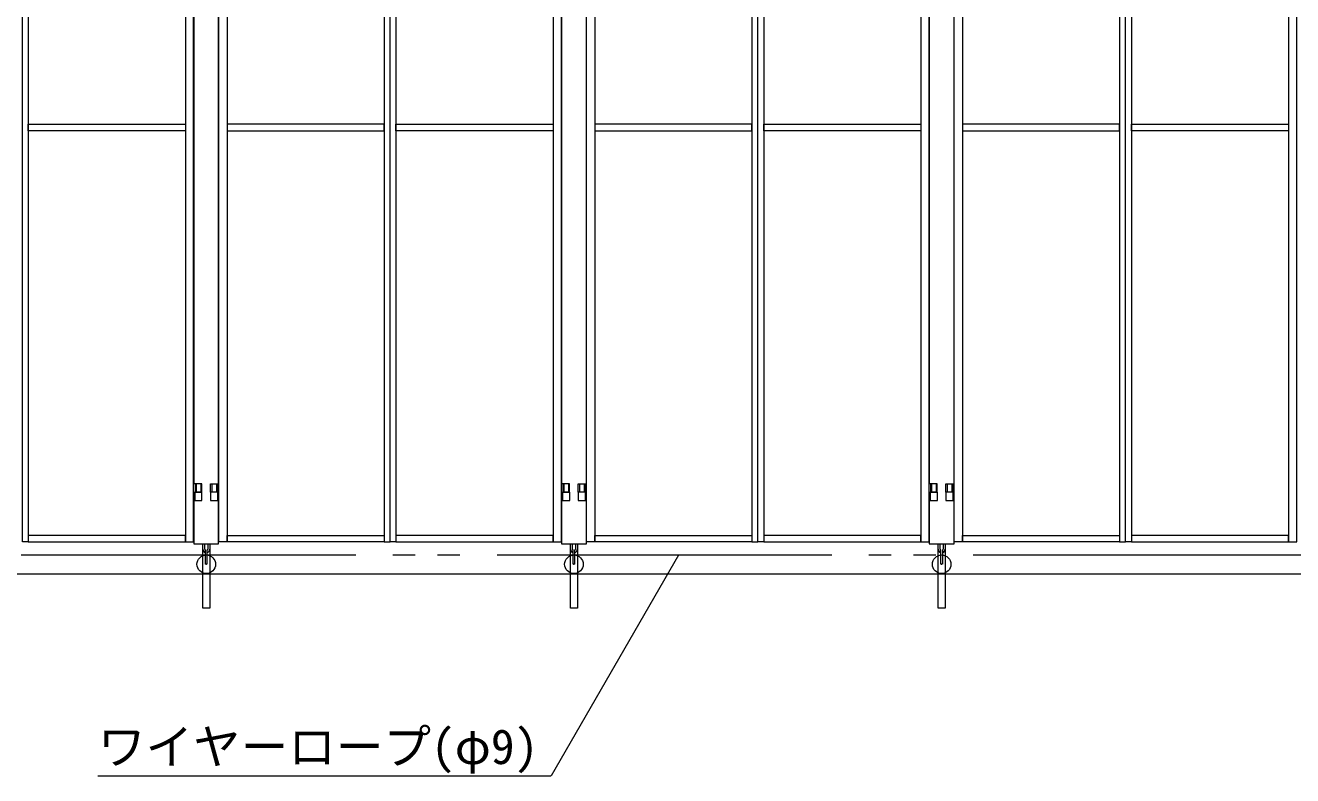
# Model space of a CAD drawing. Units: millimetres, scale not verified. Extents: x -12090 to 12090, y -18325 to 18325.
# Drawn here: x -8518 to -5451, y 5166 to 6983 of the extents above; entities that cross this region are included whole.
import ezdxf
from ezdxf.enums import TextEntityAlignment as Align

# ---------------------------------------------------------------- set-up
doc = ezdxf.new("R2010")
doc.units = ezdxf.units.MM
doc.header["$LTSCALE"] = 90
doc.header["$PDMODE"] = 32
doc.header["$PDSIZE"] = 45
doc.linetypes.add('DASHED1', pattern=[1.8, 1.2, -0.6])
doc.linetypes.add('DOUBLE_CHAIN2', pattern=[12.8, 9, -1, 0.6, -0.6, 0.6, -1])
for name, color, linetype, lineweight in [('0-5_ﾍﾞｰｽﾗｲﾝ', 134, 'Continuous', 18), ('0-8_ﾜｲﾔｰﾛｰﾌﾟ', 134, 'DOUBLE_CHAIN2', 18), ('1-0_中央走行棒', 134, 'Continuous', 18), ('1-9_標準ﾊﾟﾈﾙ', 134, 'Continuous', 18), ('1-B_文字', 134, 'Continuous', 18), ('1-C_落とし棒', 134, 'Continuous', 18)]:
    doc.layers.add(name, color=color, linetype=linetype, lineweight=lineweight)
doc.styles.add('ＭＳ ゴシック', font='')
doc.styles.get('ＭＳ ゴシック').set_extended_font_data('MS Gothic')

msp = doc.modelspace()

# ---------------------------------------------------------------- linework, layer by layer
at = {"layer": '0-5_ﾍﾞｰｽﾗｲﾝ'}
msp.add_line((-11410.19, 5655), (3249.81, 5655), dxfattribs=at)
at = {"layer": '0-8_ﾜｲﾔｰﾛｰﾌﾟ'}
msp.add_line((2649.81, 5700), (-9850.19, 5700), dxfattribs=at)
at = {"layer": '1-0_中央走行棒'}
for p, q in [((-8110.2, 7224.06), (-8110.2, 5872.56)), ((-8050.19, 5872.56), (-8050.19, 7224.06)), ((-7220.2, 7224.06), (-7220.2, 5872.56)), ((-7160.19, 5872.56), (-7160.19, 7224.06)), ((-6330.19, 7224.06), (-6330.19, 5872.56)), ((-6270.19, 5872.56), (-6270.19, 7224.06)), ((-8088.74, 5714.46), (-8088.74, 5727.56)), ((-8083.75, 5714.46), (-8083.75, 5727.56)), ((-8082.69, 5713.06), (-8082.69, 5678.06)), ((-8077.69, 5678.06), (-8077.69, 5713.06)), ((-8076.74, 5727.56), (-8076.74, 5714.46)), ((-8071.74, 5727.56), (-8071.74, 5714.46)), ((-7198.74, 5714.46), (-7198.74, 5727.56)), ((-7193.74, 5714.46), (-7193.74, 5727.56)), ((-7192.69, 5713.06), (-7192.69, 5678.06)), ((-7187.7, 5678.06), (-7187.7, 5713.06)), ((-7186.74, 5727.56), (-7186.74, 5714.46)), ((-7181.75, 5727.56), (-7181.75, 5714.46)), ((-6308.75, 5714.46), (-6308.75, 5727.56)), ((-6303.74, 5714.46), (-6303.74, 5727.56)), ((-6302.69, 5713.06), (-6302.69, 5678.06)), ((-6297.7, 5678.06), (-6297.7, 5713.06)), ((-6296.74, 5727.56), (-6296.74, 5714.46)), ((-6291.75, 5727.56), (-6291.75, 5714.46))]:
    msp.add_line(p, q, dxfattribs=at)
for points in [[(-8110.2, 5852.56), (-8110.2, 5727.56), (-8050.19, 5727.56), (-8050.19, 5852.56)], [(-7220.2, 5852.56), (-7220.2, 5727.56), (-7160.19, 5727.56), (-7160.19, 5852.56)], [(-6330.19, 5852.56), (-6330.19, 5727.56), (-6270.19, 5727.56), (-6270.19, 5852.56)]]:
    msp.add_lwpolyline(points, dxfattribs=at)
for points in [[(-8107.84, 5832.56), (-8090.54, 5832.56), (-8090.54, 5852.56), (-8107.84, 5852.56)], [(-8069.84, 5832.56), (-8052.54, 5832.56), (-8052.54, 5852.56), (-8069.84, 5852.56)], [(-7217.85, 5832.56), (-7200.54, 5832.56), (-7200.54, 5852.56), (-7217.85, 5852.56)], [(-7179.84, 5832.56), (-7162.54, 5832.56), (-7162.54, 5852.56), (-7179.84, 5852.56)], [(-6327.85, 5832.56), (-6310.54, 5832.56), (-6310.54, 5852.56), (-6327.85, 5852.56)], [(-6289.84, 5832.56), (-6272.54, 5832.56), (-6272.54, 5852.56), (-6289.84, 5852.56)]]:
    msp.add_lwpolyline(points, close=True, dxfattribs=at)
for centre, radius, start, end in [((-8080.24, 5714.46), 8.5, 180, 253.25351), ((-8080.24, 5714.46), 3.5, 180, 225.59204), ((-8080.24, 5714.46), 8.5, 287.46347, 360), ((-8080.24, 5714.46), 3.5, 316.78662, 360), ((-7190.24, 5714.46), 8.5, 180, 253.25351), ((-7190.24, 5714.46), 3.5, 180, 225.59204), ((-7190.24, 5714.46), 8.5, 287.46347, 360), ((-7190.24, 5714.46), 3.5, 316.78662, 360), ((-6300.24, 5714.46), 8.5, 180, 253.25351), ((-6300.24, 5714.46), 3.5, 180, 225.59204), ((-6300.24, 5714.46), 8.5, 287.46347, 360), ((-6300.24, 5714.46), 3.5, 316.78662, 360)]:
    msp.add_arc(centre, radius, start, end, dxfattribs=at)
for p in [(-8080.19, 5678.06), (-7190.19, 5678.06), (-6300.19, 5678.06)]:
    msp.add_point(p, dxfattribs=at)
at = {"layer": '1-9_標準ﾊﾟﾈﾙ'}
for p, q in [((-8106.9, 5872.56), (-8106.9, 5852.56)), ((-8053.49, 5872.56), (-8053.49, 5852.56)), ((-7216.9, 5872.56), (-7216.9, 5852.56)), ((-7163.49, 5872.56), (-7163.49, 5852.56)), ((-6326.9, 5872.56), (-6326.9, 5852.56)), ((-6273.49, 5872.56), (-6273.49, 5852.56))]:
    msp.add_line(p, q, dxfattribs=at)
at = {"layer": '1-9_標準ﾊﾟﾈﾙ', "linetype": 'DASHED1'}
for p, q in [((-8104.69, 5872.56), (-8104.69, 5852.56)), ((-8093.69, 5872.56), (-8093.69, 5852.56)), ((-8066.69, 5872.56), (-8066.69, 5852.56)), ((-8055.69, 5872.56), (-8055.69, 5852.56)), ((-7214.7, 5872.56), (-7214.7, 5852.56)), ((-7203.69, 5872.56), (-7203.69, 5852.56)), ((-7176.69, 5872.56), (-7176.69, 5852.56)), ((-7165.69, 5872.56), (-7165.69, 5852.56)), ((-6324.7, 5872.56), (-6324.7, 5852.56)), ((-6313.69, 5872.56), (-6313.69, 5852.56)), ((-6286.69, 5872.56), (-6286.69, 5852.56)), ((-6275.69, 5872.56), (-6275.69, 5852.56))]:
    msp.add_line(p, q, dxfattribs=at)
at = {"layer": '1-9_標準ﾊﾟﾈﾙ'}
for points in [[(-8525.2, 8735.56), (-8510.94, 8735.56), (-8510.94, 5732.56), (-8525.2, 5732.56)], [(-8110.69, 8735.56), (-8130.45, 8735.56), (-8130.45, 5732.56), (-8110.69, 5732.56)], [(-8049.69, 8735.56), (-8029.94, 8735.56), (-8029.94, 5732.56), (-8049.69, 5732.56)], [(-7635.19, 8735.56), (-7649.44, 8735.56), (-7649.44, 5732.56), (-7635.19, 5732.56)], [(-7635.19, 8735.56), (-7620.94, 8735.56), (-7620.94, 5732.56), (-7635.19, 5732.56)], [(-7220.69, 8735.56), (-7240.45, 8735.56), (-7240.45, 5732.56), (-7220.69, 5732.56)], [(-7159.69, 8735.56), (-7139.94, 8735.56), (-7139.94, 5732.56), (-7159.69, 5732.56)], [(-6745.19, 8735.56), (-6759.44, 8735.56), (-6759.44, 5732.56), (-6745.19, 5732.56)], [(-6745.19, 8735.56), (-6730.95, 8735.56), (-6730.95, 5732.56), (-6745.19, 5732.56)], [(-6330.69, 8735.56), (-6350.45, 8735.56), (-6350.45, 5732.56), (-6330.69, 5732.56)], [(-6269.7, 8735.56), (-6249.94, 8735.56), (-6249.94, 5732.56), (-6269.7, 5732.56)], [(-5855.19, 8735.56), (-5869.44, 8735.56), (-5869.44, 5732.56), (-5855.19, 5732.56)], [(-5855.19, 8735.56), (-5840.95, 8735.56), (-5840.95, 5732.56), (-5855.19, 5732.56)], [(-5440.69, 8735.56), (-5460.44, 8735.56), (-5460.44, 5732.56), (-5440.69, 5732.56)], [(-8510.94, 6744.06), (-8130.45, 6744.06), (-8130.45, 6728.06), (-8510.94, 6728.06)], [(-7649.44, 6744.06), (-8029.94, 6744.06), (-8029.94, 6728.06), (-7649.44, 6728.06)], [(-7620.94, 6744.06), (-7240.45, 6744.06), (-7240.45, 6728.06), (-7620.94, 6728.06)], [(-6759.44, 6744.06), (-7139.94, 6744.06), (-7139.94, 6728.06), (-6759.44, 6728.06)], [(-6730.95, 6744.06), (-6350.45, 6744.06), (-6350.45, 6728.06), (-6730.95, 6728.06)], [(-5869.44, 6744.06), (-6249.94, 6744.06), (-6249.94, 6728.06), (-5869.44, 6728.06)], [(-5840.95, 6744.06), (-5460.44, 6744.06), (-5460.44, 6728.06), (-5840.95, 6728.06)], [(-8510.94, 5732.56), (-8130.45, 5732.56), (-8130.45, 5748.06), (-8510.94, 5748.06)], [(-7649.44, 5732.56), (-8029.94, 5732.56), (-8029.94, 5748.06), (-7649.44, 5748.06)], [(-7620.94, 5732.56), (-7240.45, 5732.56), (-7240.45, 5748.06), (-7620.94, 5748.06)], [(-6759.44, 5732.56), (-7139.94, 5732.56), (-7139.94, 5748.06), (-6759.44, 5748.06)], [(-6730.95, 5732.56), (-6350.45, 5732.56), (-6350.45, 5748.06), (-6730.95, 5748.06)], [(-5869.44, 5732.56), (-6249.94, 5732.56), (-6249.94, 5748.06), (-5869.44, 5748.06)], [(-5840.95, 5732.56), (-5460.44, 5732.56), (-5460.44, 5748.06), (-5840.95, 5748.06)]]:
    msp.add_lwpolyline(points, close=True, dxfattribs=at)
for points in [[(-8110.69, 5852.56), (-8090.69, 5852.56), (-8090.69, 5872.56), (-8110.69, 5872.56)], [(-8049.69, 5852.56), (-8069.7, 5852.56), (-8069.7, 5872.56), (-8049.69, 5872.56)], [(-7220.69, 5852.56), (-7200.69, 5852.56), (-7200.69, 5872.56), (-7220.69, 5872.56)], [(-7159.69, 5852.56), (-7179.7, 5852.56), (-7179.7, 5872.56), (-7159.69, 5872.56)], [(-6330.69, 5852.56), (-6310.69, 5852.56), (-6310.69, 5872.56), (-6330.69, 5872.56)], [(-6269.7, 5852.56), (-6289.69, 5852.56), (-6289.69, 5872.56), (-6269.7, 5872.56)]]:
    msp.add_lwpolyline(points, dxfattribs=at)
at = {"layer": '1-B_文字'}
msp.add_line((-8342.55, 5166), (-7246.41, 5166), dxfattribs=at)
msp.add_lwpolyline([(-6937.27, 5700), (-7245.58, 5166), (-7246.01, 5166)], dxfattribs=at)
at = {"layer": '1-C_落とし棒'}
for points in [[(-8071.7, 5727.56), (-8071.7, 5571.36), (-8088.7, 5571.36), (-8088.7, 5727.56)], [(-7181.69, 5727.56), (-7181.69, 5571.36), (-7198.69, 5571.36), (-7198.69, 5727.56)], [(-6291.69, 5727.56), (-6291.69, 5571.36), (-6308.69, 5571.36), (-6308.69, 5727.56)]]:
    msp.add_lwpolyline(points, close=True, dxfattribs=at)

# ---------------------------------------------------------------- texts
at = {"layer": '1-B_文字', "style": 'ＭＳ ゴシック'}
msp.add_text('ワイヤーロープ(φ9)', height=84.46, dxfattribs=at).set_placement((-8342.55, 5168.75), align=Align.BOTTOM_LEFT)

doc.saveas('drawing.dxf')
